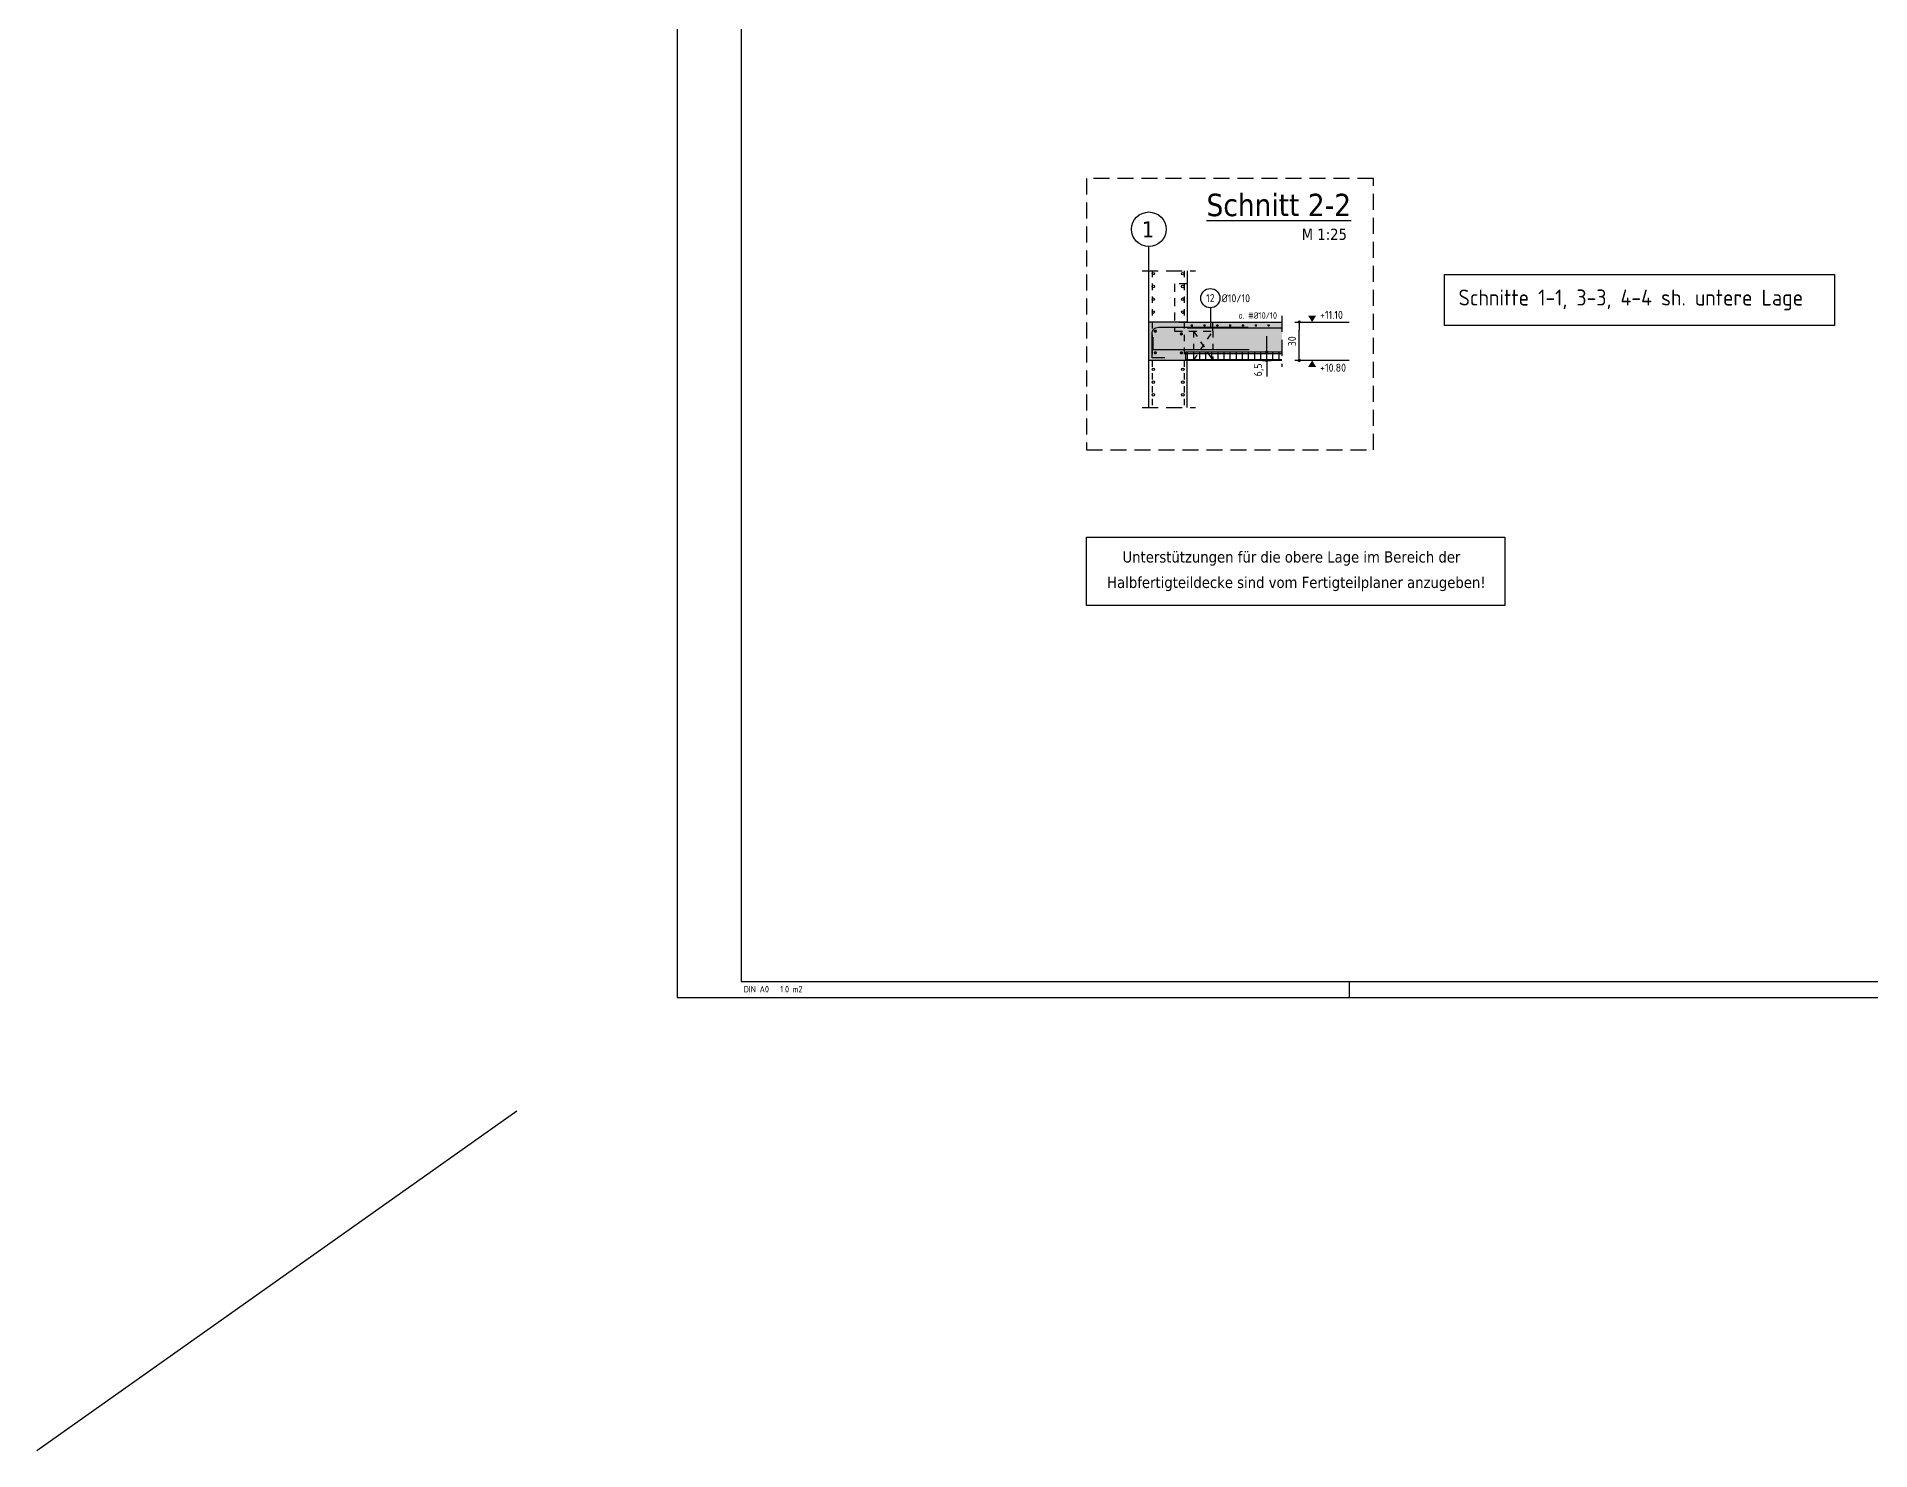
# Model space of a CAD drawing. Extents: x -10 to 101, y -7 to 51.
# Drawn here: x -10 to 18.64, y -7.07 to 15.02 of the extents above; entities that cross this region are included whole.
import ezdxf
from ezdxf.enums import TextEntityAlignment as Align

# ---------------------------------------------------------------- set-up
doc = ezdxf.new("R2010")
doc.units = 0
doc.header["$LTSCALE"] = 0.5
for name, pattern in [('AUSGEZOGEN', [1000.01, 1000, 0.01]), ('DASHED', [0.75, 0.5, -0.25]), ('HIDDEN2', [0.187, 0.125, -0.062]), ('PUNKT', [0.175, 0.05, -0.125]), ('STRICHLINIE', [0.75, 0.5, -0.25]), ('VERDECKT', [0.375, 0.25, -0.125])]:
    doc.linetypes.add(name, pattern=pattern)
for name, color, linetype in [('ACHSEN', 7, 'Continuous'), ('AFU', 7, 'Continuous'), ('BETON', 7, 'Continuous'), ('DETAIL', 7, 'Continuous'), ('DRUEBER', 7, 'Continuous'), ('grau_mittel', 7, 'Continuous'), ('Halbfertigteile', 7, 'Continuous'), ('HILFE', 7, 'Continuous'), ('koten', 7, 'Continuous'), ('MASSE', 7, 'Continuous'), ('RAHMEN', 7, 'Continuous'), ('RND', 7, 'Continuous'), ('SFP_Achsen', 7, 'Continuous'), ('TEXT', 7, 'Continuous'), ('VERDECKT1', 7, 'Continuous')]:
    doc.layers.add(name, color=color, linetype=linetype)
doc.layers.add('NOPLOT', color=7, linetype='Continuous', plot=False)
doc.styles.add('helv', font='tahoma.ttf')
doc.styles.add('txt', font='isocp.shx')
doc.linetypes.add('AFU_50L', pattern='A,0.75,["/",Standard,S=0.2,R=0,X=-0.01,Y=-0.1],0.07,["/",Standard,S=0.2,R=0,X=-0.01,Y=-0.1],0.75', length=1.57)
doc.linetypes.add('AFU_50M', pattern='A,0.45,["/",Standard,S=0.2,R=0,X=-0.01,Y=-0.1],0.07,["/",Standard,S=0.2,R=0,X=-0.01,Y=-0.1],0.45', length=0.97)
doc.dimstyles.new('DOT_I', dxfattribs={"dimscale": 0.5, "dimtxt": 0.25, "dimasz": 0.25, "dimexe": 0.1, "dimexo": 0.3, "dimgap": 0.1, "dimtad": 1, "dimdec": 3, "dimzin": 3, "dimtxsty": 'txt', "dimblk": 'DOT', "dimblk1": 'DOT', "dimblk2": 'DOT', "dimsah": 1, "dimcen": 0.1, "dimse1": 1, "dimse2": 1, "dimazin": 0, "dimtfac": 1, "dimtdec": 4, "dimtix": 1, "dimtmove": 2, "dimatfit": 3, "dimfxl": 0, "dimtvp": 1, "dimtolj": 1, "dimtzin": 0, "dimarcsym": 0})

# ---------------------------------------------------------------- blocks, each defined once
blk = doc.blocks.new('DINA0')
at = {"layer": 'NOPLOT', "color": 191, "linetype": 'AUSGEZOGEN'}
blk.add_line((-20, -14.146), (-5, -3.537), dxfattribs=at)
at = {"layer": 'RAHMEN'}
for p, q in [((0, 84.1), (0, 0)), ((0, 0), (118.9, 0))]:
    blk.add_line(p, q, dxfattribs=at)
at = {"layer": 'RAHMEN', "color": 5}
for p, q in [((2, 83.6), (2, 0.5)), ((2, 0.5), (118.4, 0.5))]:
    blk.add_line(p, q, dxfattribs=at)
at = {"layer": 'RAHMEN', "color": 7}
blk.add_line((21, 0), (21, 0.5), dxfattribs=at)
at = {"layer": 'RAHMEN', "color": 7, "style": 'txt'}
blk.add_text('DIN A0   1.0 m2', height=0.2, dxfattribs=at).set_placement((2.083, 0.164))
blk = doc.blocks.new('okrd_u')
at = {"layer": 'koten', "color": 7, "linetype": 'Continuous'}
blk.add_solid([(-0.125, -0.202), (0.125, -0.202), (0, 0)], dxfattribs=at)
at = {"layer": 'koten', "style": 'txt'}
blk.add_attdef('OKRD', (0.25, -0.35), '', height=0.25, dxfattribs=at)
blk = doc.blocks.new('okrd_o')
at = {"layer": 'koten', "color": 7, "linetype": 'Continuous'}
blk.add_solid([(-0.125, 0.202), (0.125, 0.202), (0, 0)], dxfattribs=at)
at = {"layer": 'koten', "style": 'txt'}
blk.add_attdef('OKRD', (0.25, 0.1), '', height=0.25, dxfattribs=at)
blk = doc.blocks.new('DOT')
at = {"layer": 'MASSE', "color": 7, "linetype": 'Continuous'}
for p, q in [((0, 0), (-1, 0)), ((0, 0.54), (0, -0.54))]:
    blk.add_line(p, q, dxfattribs=at)
at = {"layer": 'MASSE', "color": 7, "linetype": 'Continuous', "const_width": 0.2}
blk.add_lwpolyline([(-0.1, 0, 1), (0.1, 0, 1)], format="xyb", close=True, dxfattribs=at)
blk = doc.blocks.new('*D54')
at = {"layer": 'Defpoints', "color": 0, "linetype": 'AUSGEZOGEN', "transparency": 16777216}
for p in [(9.718, 10.556), (9.718, 10.556), (9.718, 9.956)]:
    blk.add_point(p, dxfattribs=at)
at = {"layer": 'MASSE', "color": 0, "linetype": 'AUSGEZOGEN', "lineweight": -2, "transparency": 16777216}
blk.add_line((9.718, 10.081), (9.718, 10.431), dxfattribs=at)
at = {"layer": 'MASSE', "color": 0, "linetype": 'AUSGEZOGEN', "lineweight": -2, "transparency": 16777216, "xscale": 0.125, "yscale": 0.125, "zscale": 0.125}
for p, rotation in [((9.718, 10.556), 90), ((9.718, 9.956), 270)]:
    blk.add_blockref('DOT', p, dxfattribs=dict(at, rotation=rotation))
at = {"layer": 'MASSE', "color": 0, "linetype": 'AUSGEZOGEN', "transparency": 16777216, "insert": (9.605, 10.256), "char_height": 0.125, "attachment_point": 5, "rotation": 90, "style": 'txt'}
blk.add_mtext('\\A1;30', dxfattribs=at)
blk = doc.blocks.new('RND_HIN')
at = {"layer": 'RND', "color": 7, "linetype": 'Continuous'}
blk.add_circle((0, 0), 0.3, dxfattribs=at)
at = {"layer": 'RND', "color": 7, "linetype": 'Continuous', "style": 'txt'}
blk.add_attdef('POSI', text='', height=0.25, dxfattribs=at).set_placement((0, 0), align=Align.MIDDLE)
blk = doc.blocks.new('*D61')
at = {"layer": 'Defpoints', "color": 0, "linetype": 'AUSGEZOGEN', "transparency": 16777216}
for p in [(9.209, 10.086), (9.209, 10.086), (9.209, 9.956)]:
    blk.add_point(p, dxfattribs=at)
at = {"layer": 'MASSE', "color": 0, "linetype": 'AUSGEZOGEN', "lineweight": -2, "transparency": 16777216}
for p, q in [((9.209, 10.211), (9.209, 10.336)), ((9.209, 9.956), (9.209, 10.086)), ((9.209, 9.831), (9.209, 9.706))]:
    blk.add_line(p, q, dxfattribs=at)
at = {"layer": 'MASSE', "color": 0, "linetype": 'AUSGEZOGEN', "lineweight": -2, "transparency": 16777216, "xscale": 0.125, "yscale": 0.125, "zscale": 0.125}
for p, rotation in [((9.209, 10.086), 270), ((9.209, 9.956), 90)]:
    blk.add_blockref('DOT', p, dxfattribs=dict(at, rotation=rotation))
at = {"layer": 'MASSE', "color": 0, "linetype": 'AUSGEZOGEN', "transparency": 16777216, "insert": (9.087, 9.809), "char_height": 0.125, "attachment_point": 5, "rotation": 90, "style": 'txt'}
blk.add_mtext('\\A1;6,5', dxfattribs=at)

msp = doc.modelspace()

# ---------------------------------------------------------------- hatches: boundary and pattern name
at = {"layer": 'grau_mittel', "transparency": 33554687}
msp.add_hatch(color=61, dxfattribs=at).paths.add_polyline_path([(7.3686, 10.5557), (7.3686, 9.9557), (7.9386, 9.9557), (7.9386, 10.0857), (9.4482, 10.0857), (9.4482, 10.5557)])
at = {"layer": 'Halbfertigteile', "linetype": 'AUSGEZOGEN', "transparency": 33554687}
h = msp.add_hatch(dxfattribs=at)
h.set_pattern_fill('ANSI37', color=171, scale=0.03, angle=135, style=0)
h.set_pattern_definition([(180, (-8.12362, 0.44728), (-7e-18, -0.09525), []), (270, (-8.12362, 0.44728), (0.09525, -2e-17), [])])
h.paths.add_polyline_path([(7.9386, 10.0857), (7.9386, 9.9557), (9.4482, 9.9557), (9.4482, 10.0857)])

# ---------------------------------------------------------------- linework, layer by layer
at = {"layer": 'ACHSEN', "color": 140, "linetype": 'AUSGEZOGEN'}
msp.add_line((7.3686, 9.2194), (7.3686, 11.7351), dxfattribs=at)
at = {"layer": 'AFU', "color": 8, "linetype": 'AFU_50L'}
msp.add_line((7.9686, 10.5557), (7.3686, 10.5557), dxfattribs=at)
at = {"layer": 'AFU', "color": 8, "linetype": 'AFU_50M'}
msp.add_line((7.9386, 9.9557), (7.3686, 9.9557), dxfattribs=at)
at = {"layer": 'BETON', "color": 6, "linetype": 'AUSGEZOGEN'}
for p, q in [((7.3686, 9.2194), (7.3686, 11.3569)), ((7.9686, 11.3569), (7.9686, 10.5557)), ((7.9686, 10.5557), (9.4482, 10.5557)), ((9.4482, 10.0857), (7.9386, 10.0857)), ((7.9386, 10.0857), (7.9386, 9.9557)), ((9.4482, 9.9557), (7.9386, 9.9557)), ((7.9686, 9.2194), (7.9686, 9.9557))]:
    msp.add_line(p, q, dxfattribs=at)
at = {"layer": 'BETON', "color": 7, "linetype": 'AUSGEZOGEN'}
for p, q in [((7.5186, 10.5557), (7.3686, 10.5557)), ((7.8386, 10.5557), (7.9686, 10.5557))]:
    msp.add_line(p, q, dxfattribs=at)
at = {"layer": 'BETON', "color": 6, "linetype": 'AUSGEZOGEN'}
for points in [[(11.9881, 11.2998), (18.0753, 11.2998), (18.0753, 10.5006), (11.9881, 10.5006)], [(6.3938, 7.195), (12.9295, 7.195), (12.9295, 6.1284), (6.3938, 6.1284)]]:
    msp.add_lwpolyline(points, close=True, dxfattribs=at)
at = {"layer": 'DETAIL', "color": 102, "linetype": 'STRICHLINIE'}
msp.add_lwpolyline([(6.3938, 12.8004), (6.3938, 8.5583), (10.8796, 8.5583), (10.8796, 12.8004)], close=True, dxfattribs=at)
at = {"layer": 'DRUEBER', "color": 171, "linetype": 'PUNKT'}
for p, q in [((8.0686, 10.4157), (8.0686, 9.9557)), ((8.0686, 9.9557), (8.3686, 10.4157)), ((8.0686, 10.4157), (8.3686, 9.9557)), ((8.3686, 10.4157), (8.3686, 9.9557))]:
    msp.add_line(p, q, dxfattribs=at)
at = {"layer": 'HILFE', "color": 102, "linetype": 'DASHED'}
for p, q in [((7.2624, 11.3569), (8.0949, 11.3569)), ((9.4482, 10.6557), (9.4482, 9.8557)), ((7.2624, 9.2194), (8.0949, 9.2194))]:
    msp.add_line(p, q, dxfattribs=at)
at = {"layer": 'HILFE', "color": 102, "linetype": 'AUSGEZOGEN'}
for p, q in [((9.7176, 10.5557), (10.4963, 10.5557)), ((10.4963, 9.9557), (9.7176, 9.9557))]:
    msp.add_line(p, q, dxfattribs=at)
at = {"layer": 'RND', "color": 1, "linetype": 'HIDDEN2'}
for p, q in [((7.4186, 11.3569), (7.4186, 9.2194)), ((7.9186, 11.3569), (7.9186, 9.2194))]:
    msp.add_line(p, q, dxfattribs=at)
at = {"layer": 'RND', "color": 102, "linetype": 'AUSGEZOGEN'}
msp.add_line((8.3295, 10.7798), (8.3295, 10.4756), dxfattribs=at)
at = {"layer": 'RND', "color": 1, "linetype": 'HIDDEN2'}
msp.add_lwpolyline([(7.3686, 9.2194), (7.3686, 11.3569)], dxfattribs=at)
at = {"layer": 'RND', "color": 1, "linetype": 'AUSGEZOGEN'}
msp.add_lwpolyline([(7.6186, 9.9956), (7.4186, 9.9956), (7.4186, 10.3756, -0.4142136), (7.5186, 10.4756), (8.9186, 10.4756)], format="xyb", dxfattribs=at)
for points in [[(8.9372, 10.1206), (7.4372, 10.1206), (7.4372, 10.3206)], [(7.9686, 10.4656), (9.4482, 10.4656)]]:
    msp.add_lwpolyline(points, dxfattribs=at)
at = {"layer": 'RND', "color": 7, "linetype": 'AUSGEZOGEN'}
for points, const_width in [([(7.4826, 10.4138, -1), (7.4576, 10.4138, -1)], 0.025), ([(7.8895, 10.3711, -1), (7.8645, 10.3711, -1)], 0.025), ([(8.0291, 10.5031, 1), (8.0491, 10.5031, 1)], 0.02), ([(8.2291, 10.5031, 1), (8.2491, 10.5031, 1)], 0.02), ([(8.4291, 10.5031, 1), (8.4491, 10.5031, 1)], 0.02), ([(8.6291, 10.5031, 1), (8.6491, 10.5031, 1)], 0.02), ([(8.8291, 10.5031, 1), (8.8491, 10.5031, 1)], 0.02), ([(9.0291, 10.5031, 1), (9.0491, 10.5031, 1)], 0.02), ([(9.2291, 10.5031, 1), (9.2491, 10.5031, 1)], 0.02), ([(7.4826, 10.0753, -1), (7.4576, 10.0753, -1)], 0.025), ([(7.8895, 10.0753, -1), (7.8645, 10.0753, -1)], 0.025)]:
    msp.add_lwpolyline(points, format="xyb", close=True, dxfattribs=dict(at, const_width=const_width))
for centre in [(7.4386, 11.3123), (7.8986, 11.3123), (7.4386, 11.1123), (7.4386, 10.9123), (7.8986, 11.1123), (7.8986, 10.9123), (7.4386, 10.7123), (7.8986, 10.7123), (7.4386, 9.8182), (7.8986, 9.8182), (7.4386, 9.6182), (7.8986, 9.6182), (7.4386, 9.4182), (7.8986, 9.4182)]:
    msp.add_circle(centre, 0.02, dxfattribs=at)
at = {"layer": 'SFP_Achsen', "color": 7, "linetype": 'AUSGEZOGEN'}
msp.add_circle((7.3686, 12.0056), 0.2705, dxfattribs=at)
at = {"layer": 'VERDECKT1', "color": 102, "linetype": 'VERDECKT'}
for p, q in [((7.9686, 11.1557), (7.7686, 11.1557)), ((7.7686, 11.1557), (7.7686, 10.4157)), ((7.7686, 10.4157), (8.3686, 10.4157)), ((8.3686, 10.4157), (8.3686, 10.5557))]:
    msp.add_line(p, q, dxfattribs=at)

# ---------------------------------------------------------------- block references
at = {"xscale": 0.5, "yscale": 0.5, "zscale": 0.5}
msp.add_blockref('DINA0', (0, 0), dxfattribs=at)
at = {"layer": 'koten', "color": 7, "linetype": 'DASHED', "xscale": 0.5, "yscale": 0.5, "zscale": 0.5}
msp.add_blockref('okrd_o', (9.9187, 10.5557), dxfattribs=at).add_auto_attribs({'OKRD': '+11.10'})
at = {"layer": 'koten', "color": 7, "linetype": 'AUSGEZOGEN', "xscale": 0.5, "yscale": 0.5, "zscale": 0.5}
msp.add_blockref('okrd_u', (9.9187, 9.9557), dxfattribs=at).add_auto_attribs({'OKRD': '+10.80'})
at = {"layer": 'RND', "color": 7, "linetype": 'AUSGEZOGEN', "xscale": 0.5, "yscale": 0.5, "zscale": 0.5}
msp.add_blockref('RND_HIN', (8.3295, 10.9298), dxfattribs=at).add_auto_attribs({'POSI': '12'})

# ---------------------------------------------------------------- texts
at = {"layer": 'SFP_Achsen', "color": 6, "linetype": 'AUSGEZOGEN', "style": 'helv'}
msp.add_text('1', height=0.25, dxfattribs=at).set_placement((7.2614, 11.8794))
at = {"layer": 'TEXT', "color": 5, "linetype": 'AUSGEZOGEN', "style": 'helv'}
msp.add_text('%%USchnitt 2-2', height=0.35, dxfattribs=at).set_placement((8.2695, 12.2115))
at = {"layer": 'TEXT', "color": 1, "linetype": 'AUSGEZOGEN', "style": 'helv'}
for s, p in [('M 1:25 ', (9.7556, 11.8404)), ('Unterstützungen für die obere Lage im Bereich der', (6.9576, 6.7989)), ('Halbfertigteildecke sind vom Fertigteilplaner anzugeben!', (6.7175, 6.4013))]:
    msp.add_text(s, height=0.175, dxfattribs=at).set_placement(p)
at = {"layer": 'TEXT', "color": 7, "linetype": 'AUSGEZOGEN', "style": 'txt'}
for s, height, p in [('%%C10/10', 0.125, (8.5051, 10.8659)), ('o. #%%c10/10', 0.1, (8.7679, 10.6094))]:
    msp.add_text(s, height=height, dxfattribs=at).set_placement(p)
at = {"layer": 'TEXT', "color": 6, "style": 'txt'}
msp.add_text('Schnitte 1-1, 3-3, 4-4 sh. untere Lage', height=0.25, dxfattribs=at).set_placement((12.2046, 10.8148))

# ---------------------------------------------------------------- dimensions: what is measured, and where the dimension line sits
at = {"layer": 'MASSE', "color": 7, "linetype": 'AUSGEZOGEN'}
dim = msp.add_linear_dim(base=(9.2085, 10.0857), p1=(9.2085, 9.9557), p2=(9.2085, 10.0857), angle=90, dimstyle='DOT_I', override={"dimdec": 1, "dimlfac": 50}, dxfattribs=at)
dim.commit()
dim.dimension.update_dxf_attribs({"geometry": '*D61', "text_midpoint": (9.0867, 9.8093), "dimtype": 160})
dim = msp.add_linear_dim(base=(9.7176, 10.5557), p1=(9.7176, 9.9557), p2=(9.7176, 10.5557), angle=90, dimstyle='DOT_I', override={"dimdec": 0, "dimlfac": 50, "dimadec": 3}, dxfattribs=at)
dim.commit()
dim.dimension.update_dxf_attribs({"geometry": '*D54', "text_midpoint": (9.6051, 10.2557)})

doc.saveas('drawing.dxf')
